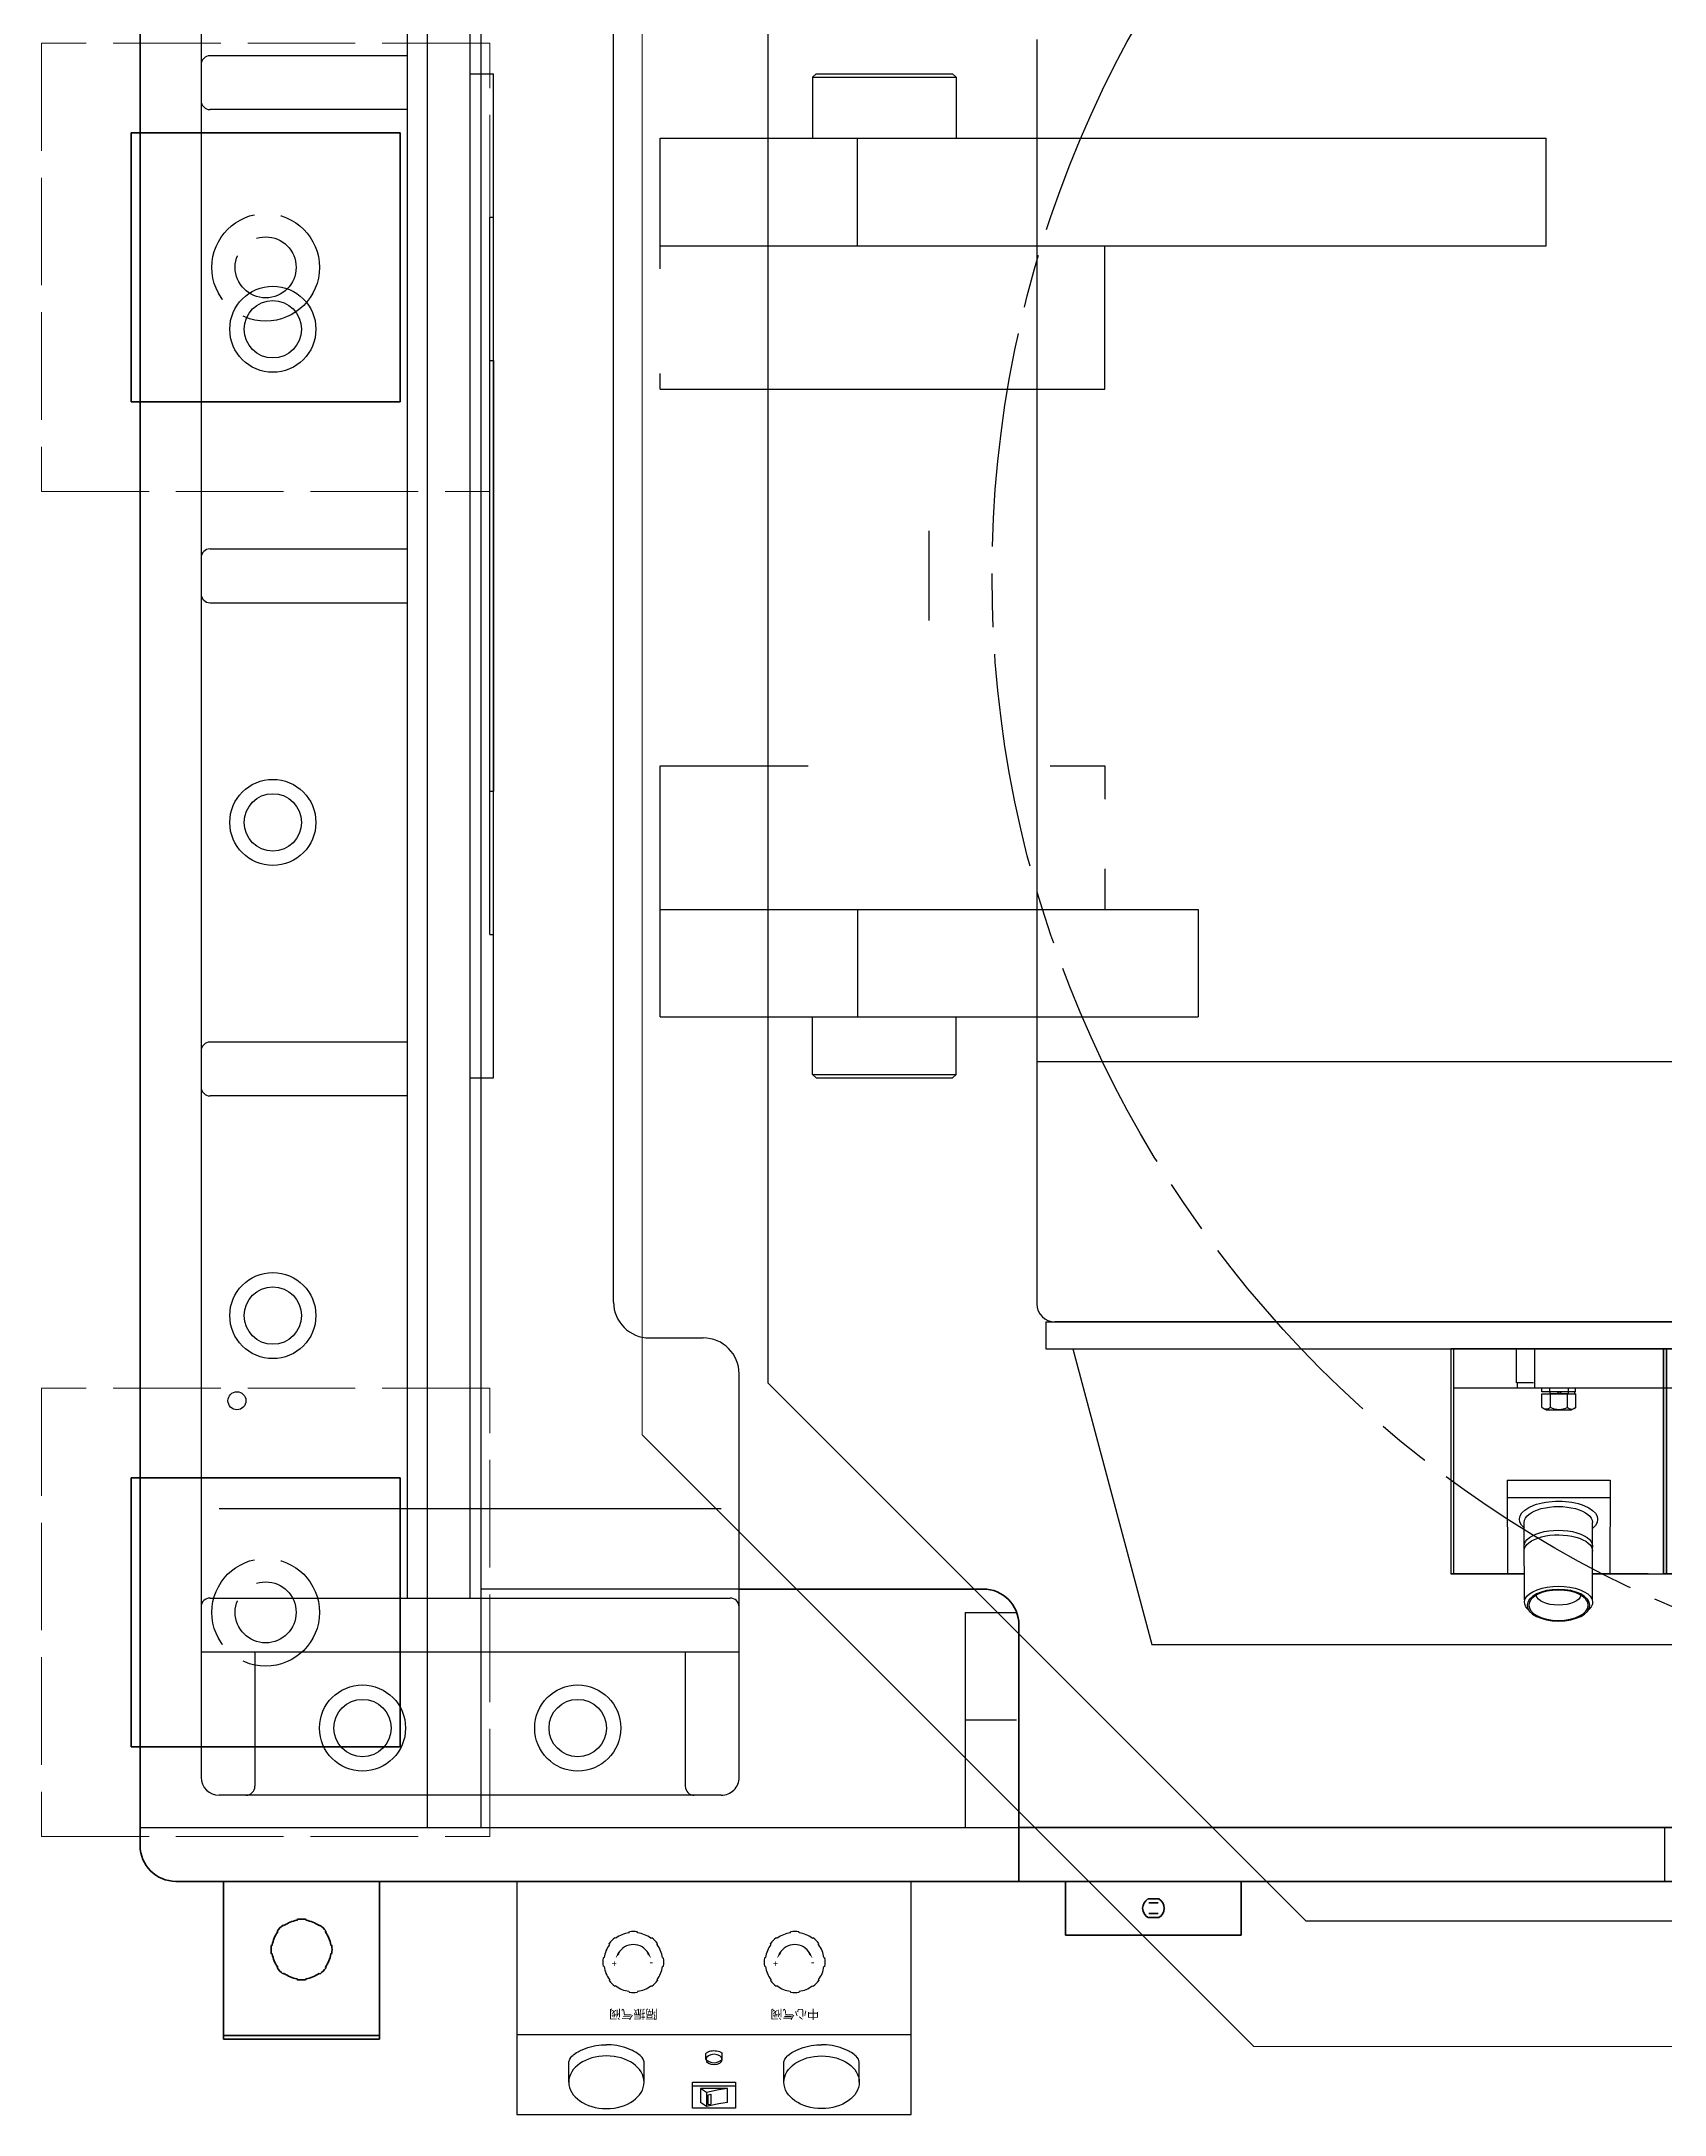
# Model space of a CAD drawing. Header units: centimetres. Extents: x 405464 to 563355, y 50011 to 66875.
# Drawn here: x 509782.8 to 509873.3, y 52820.9 to 52936.5 of the extents above; entities that cross this region are included whole.
import ezdxf

# ---------------------------------------------------------------- set-up
doc = ezdxf.new("R2010")
doc.units = ezdxf.units.CM
for name, pattern in [('AM_ISO02W050', [7.5, 6, -1.5]), ('AM_ISO08W050', [18, 12, -1.5, 3, -1.5]), ('AM_ISO08W050x2', [9, 6, -0.75, 1.5, -0.75]), ('CENTER2', [28.575, 19.05, -3.175, 3.175, -3.175])]:
    doc.linetypes.add(name, pattern=pattern)
doc.layers.get('0').update_dxf_attribs({"lineweight": 9})
for name, color, linetype, lineweight in [('0-KRCN-MİMARİ-220526', 8, 'Continuous', 9), ('1轮廓线', 7, 'Continuous', 35), ('2细实线', 3, 'Continuous', 18), ('3细虚线', 2, 'AM_ISO02W050', 18), ('4中心线', 1, 'AM_ISO08W050', 18), ('TF_Mobilya', 142, 'Continuous', 9), ('中心线', 1, 'CENTER2', 15), ('实体', 7, 'Continuous', 60)]:
    doc.layers.add(name, color=color, linetype=linetype, lineweight=lineweight)
doc.layers.add('消隐层', color=253, linetype='Continuous', lineweight=0, plot=False)
doc.styles.add('工程字', font='gbenor.shx', dxfattribs={"bigfont": 'gbcbig.shx'})

# ---------------------------------------------------------------- blocks, each defined once
blk = doc.blocks.new('水座2')
at = {"layer": '实体', "lineweight": -3}
for p, q in [((24.7, 72), (61.1, 72)), ((24.7, 72), (24.7, 66.2)), ((61.1, 72), (61, 66.2)), ((67.7, 68.9), (61.1, 72)), ((0, 50.2), (18.1, 68.9)), ((0, 40.7), (18.1, 59.4)), ((18.1, 68.9), (18.1, 63.2)), ((18.1, 59.4), (24.7, 62.5)), ((18.1, 59.4), (18.1, 47.3)), ((24.7, 62.5), (61.1, 62.5)), ((24.7, 62.5), (24.7, 50.4)), ((61.1, 62.5), (60.9, 50.7)), ((67.7, 59.4), (61.1, 62.5)), ((67.6, 69), (67.6, 63.3)), ((67.6, 59.5), (67.7, 47.3)), ((67.7, 68.9), (85.8, 50.2)), ((67.7, 59.4), (85.8, 40.7)), ((0, 27.7), (0, 50.2)), ((18.1, 47.3), (24.7, 50.4)), ((67.7, 47.3), (60.9, 50.7)), ((60.9, 50.7), (60.9, 50.7)), ((85.8, 50.2), (85.8, 27.7))]:
    blk.add_line(p, q, dxfattribs=at)
for centre, radius, start, end in [((-48.9, 90.9), 79.9, 307.71, 326.9569), ((41.9, 163.6), 114.5, 261.3493, 279.5481), ((134.7, 90.9), 79.9, 213.0431, 232.29)]:
    blk.add_arc(centre, radius, start, end, dxfattribs=at)
for centre, major_axis, ratio, start_param, end_param in [((42.9, 39.2), (44.9, 0), 0.823183, 0.301861, 2.839732), ((42.9, 32.4), (44.9, 0), 0.823183, 0.301861, 2.839732), ((42.9, 29.7), (44.9, 0), 0.823183, 0.301861, 2.839732), ((42.9, 27.5), (42.9, 0), 0.215503, 3.126424, 3.642635), ((43.8, 14.1), (27.4, 0), 0.473596, -3.141592653589793, 3.141592653589793), ((42.9, 27.5), (42.9, 0), 0.215503, 5.773515, 6.298346)]:
    blk.add_ellipse(centre, major_axis=major_axis, ratio=ratio, start_param=start_param, end_param=end_param, dxfattribs=at)
for centre, major_axis in [((42.8, 25.1), (-37.7, 0)), ((42.8, 19.2), (-30.2, 0))]:
    blk.add_ellipse(centre, major_axis=major_axis, ratio=0.636732, dxfattribs=at)
blk = doc.blocks.new('水座1')
at = {"layer": '实体', "lineweight": -3}
for p, q in [((0, 50.2), (18.1, 68.9)), ((18.1, 68.9), (18.1, 63.2)), ((24.7, 72), (61.1, 72)), ((24.7, 72), (24.7, 66.2)), ((61.1, 72), (61, 66.2)), ((67.7, 68.9), (61.1, 72)), ((67.6, 69), (67.6, 63.3)), ((67.7, 68.9), (85.8, 50.2)), ((0, 40.7), (18.1, 59.4)), ((0, 27.7), (0, 50.2)), ((18.1, 59.4), (24.7, 62.5)), ((18.1, 59.4), (18.1, 47.3)), ((18.1, 47.3), (24.7, 50.4)), ((24.7, 62.5), (61.1, 62.5)), ((24.7, 62.5), (24.7, 50.4)), ((61.1, 62.5), (60.9, 50.7)), ((67.7, 47.3), (60.9, 50.7)), ((60.9, 50.7), (60.9, 50.7)), ((67.7, 59.4), (61.1, 62.5)), ((67.6, 59.5), (67.7, 47.3)), ((67.7, 59.4), (85.8, 40.7)), ((85.8, 50.2), (85.8, 27.7))]:
    blk.add_line(p, q, dxfattribs=at)
for centre, radius, start, end in [((-48.9, 90.9), 79.9, 307.71, 326.9569), ((41.9, 163.6), 114.5, 261.3493, 279.5481), ((134.7, 90.9), 79.9, 213.0431, 232.29)]:
    blk.add_arc(centre, radius, start, end, dxfattribs=at)
for centre, major_axis, ratio, start_param, end_param in [((42.9, 39.2), (44.9, 0), 0.823183, 0.301861, 2.839732), ((42.9, 32.4), (44.9, 0), 0.823183, 0.301861, 2.839732), ((42.9, 29.7), (44.9, 0), 0.823183, 0.301861, 2.839732), ((42.9, 27.5), (42.9, 0), 0.215503, 3.126424, 3.642635), ((43.8, 14.1), (27.4, 0), 0.473596, -3.141592653589793, 3.141592653589793), ((42.9, 27.5), (42.9, 0), 0.215503, 5.773515, 6.298346)]:
    blk.add_ellipse(centre, major_axis=major_axis, ratio=ratio, start_param=start_param, end_param=end_param, dxfattribs=at)
for centre, major_axis in [((42.8, 25.1), (-37.7, 0)), ((42.8, 19.2), (-30.2, 0))]:
    blk.add_ellipse(centre, major_axis=major_axis, ratio=0.636732, dxfattribs=at)
blk = doc.blocks.new('水电板')
at = {"layer": '1轮廓线', "lineweight": -3}
for p, q in [((0, 369.1), (0, -369.1)), ((-22, 332), (-19, 332)), ((-19, 332.5), (0, 332.5)), ((-19, 323), (-19, 332.5)), ((0, 322.5), (-22, 322.5)), ((-22, 214.5), (-19, 214.5)), ((-19, 215), (0, 215)), ((-19, 205.5), (-19, 215)), ((0, 205), (-22, 205)), ((0, -204), (-22, -204)), ((-19, -204.5), (-19, -214)), ((-22, -213.5), (-19, -213.5)), ((-19, -214), (0, -214)), ((0, -322.5), (-22, -322.5)), ((-19, -323), (-19, -332.5)), ((-22, -332), (-19, -332)), ((-19, -332.5), (0, -332.5))]:
    blk.add_line(p, q, dxfattribs=at)
at = {"layer": '实体', "lineweight": -3}
for p, q in [((0, 369.1), (-125.6, 369.1)), ((-125.6, 328.1), (-125.6, 369.1)), ((-125.6, 369.1), (-125.6, 328.1)), ((-125.6, 367.5), (-125.6, 349.1)), ((-125.6, 367.5), (0, 367.5)), ((-22, 249), (-22, 367.5)), ((-73.3, 337.7), (-125.6, 337.6)), ((-82.9, 337.7), (-82.9, 280.5)), ((-73.3, 337.7), (-73.3, 280.4)), ((-140.1, 328.1), (-102.2, 328.2)), ((-110.1, 328.2), (-96.8, 328.2)), ((-32.7, 318.4), (-34, 316)), ((-34, 316), (-34, 301.8)), ((-32.7, 318.4), (-25.2, 318.4)), ((-32.7, 313.6), (-25.2, 313.6)), ((-25.2, 318.4), (-25.2, 299.4)), ((-25.2, 303.8), (-25.2, 314)), ((-24, 314), (-25.2, 314)), ((-24, 299.6), (-24, 318.4)), ((-24, 318.4), (-22, 318.4)), ((-24, 314), (-22, 314)), ((-32.7, 299.4), (-34, 301.8)), ((-32.7, 304.2), (-25.2, 304.2)), ((-24, 308.9), (-25.2, 310.1)), ((-25.2, 308.9), (-24, 307.7)), ((-24, 303.8), (-25.2, 303.8)), ((-22, 303.8), (-24, 303.8)), ((-140.1, 290.1), (-102.1, 290.2)), ((-125.6, 259.1), (-125.6, 290.1)), ((-125.6, 290.1), (-125.6, 249)), ((-110.3, 290.2), (-96.8, 290.2)), ((-32.7, 299.4), (-25.2, 299.4)), ((-24, 300.2), (-25.2, 300.2)), ((-24, 299.6), (-22, 299.6)), ((-73.3, 280.4), (-125.6, 280.5)), ((-125.6, 209.6), (-125.6, 250.6)), ((-125.6, 209.6), (-125.6, 250.6)), ((0, 250.6), (-125.6, 250.6)), ((-125.6, 250.6), (0, 250.6)), ((-125.6, 249), (-125.6, 230.6)), ((-125.6, 249), (0, 249)), ((0, 249), (-125.6, 249)), ((-22, 130.5), (-22, 249)), ((-140.1, 209.5), (-102.2, 209.7)), ((-73.3, 219.2), (-125.6, 219.1)), ((-110.1, 209.7), (-96.8, 209.7)), ((-82.9, 219.1), (-82.9, 161.9)), ((-73.3, 219.2), (-73.3, 161.9)), ((-32.7, 200.9), (-34.1, 198.5)), ((-34.1, 198.5), (-34.1, 184.4)), ((-32.7, 200.9), (-25.2, 200.9)), ((-25.2, 200.9), (-25.2, 182)), ((-25.2, 186.3), (-25.2, 196.6)), ((-24, 196.6), (-25.2, 196.6)), ((-24, 182.1), (-24, 200.9)), ((-24, 200.9), (-22, 200.9)), ((-24, 196.6), (-22, 196.6)), ((-32.7, 196.2), (-25.2, 196.2)), ((-32.7, 186.7), (-25.2, 186.7)), ((-24, 191.4), (-25.2, 192.7)), ((-25.2, 191.4), (-24, 190.2)), ((-24, 186.3), (-25.2, 186.3)), ((-22, 186.3), (-24, 186.3)), ((-32.7, 182), (-34.1, 184.4)), ((-32.7, 182), (-25.2, 182)), ((-24, 182.8), (-25.2, 182.8)), ((-24, 182.1), (-22, 182.1)), ((-140.1, 171.5), (-102.1, 171.7)), ((-125.6, 140.6), (-125.6, 171.6)), ((-125.6, 171.6), (-125.6, 130.5)), ((-125.6, -171.6), (-125.6, 171.6)), ((-73.3, 161.9), (-125.6, 162)), ((-110.3, 171.7), (-96.8, 171.7)), ((-125.6, 132), (0, 132)), ((0, 130.5), (-125.6, 130.5)), ((-34.4, -130.5), (-34.4, 130.5)), ((-125.6, -171.6), (-125.6, -130.5)), ((0, -130.5), (-125.6, -130.5)), ((-125.6, -132), (0, -132)), ((-22, -130.5), (-22, -249)), ((-125.6, -140.6), (-125.6, -171.6)), ((-140.1, -171.5), (-102.1, -171.7)), ((-73.3, -161.9), (-125.6, -162)), ((-110.3, -171.7), (-96.8, -171.7)), ((-82.9, -219.1), (-82.9, -161.9)), ((-73.3, -219.2), (-73.3, -161.9)), ((-32.7, -180.9), (-34, -183.3)), ((-34, -197.5), (-34, -183.3)), ((-32.7, -180.9), (-25.2, -180.9)), ((-25.2, -199.9), (-25.2, -180.9)), ((-24, -181.7), (-25.2, -181.7)), ((-24, -181.1), (-24, -199.9)), ((-24, -181.1), (-22, -181.1)), ((-32.7, -185.7), (-25.2, -185.7)), ((-32.7, -195.1), (-25.2, -195.1)), ((-25.2, -185.3), (-25.2, -195.5)), ((-24, -185.3), (-25.2, -185.3)), ((-25.2, -190.4), (-24, -189.2)), ((-24, -190.4), (-25.2, -191.6)), ((-24, -195.5), (-25.2, -195.5)), ((-22, -185.3), (-24, -185.3)), ((-24, -195.5), (-22, -195.5)), ((-32.7, -199.9), (-34, -197.5)), ((-32.7, -199.9), (-25.2, -199.9)), ((-24, -199.9), (-22, -199.9)), ((-140.1, -209.5), (-102.2, -209.7)), ((-125.6, -209.6), (-125.6, -250.6)), ((-125.6, -250.6), (-125.6, -209.6)), ((-73.3, -219.2), (-125.6, -219.1)), ((-110.1, -209.7), (-96.8, -209.7)), ((-125.6, -249), (-125.6, -230.6)), ((-125.6, -249), (0, -249)), ((-125.6, -290.1), (-125.6, -249)), ((0, -249), (-125.6, -249)), ((0, -250.6), (-125.6, -250.6)), ((-125.6, -250.6), (0, -250.6)), ((-22, -249), (-22, -367.5)), ((-125.6, -259.1), (-125.6, -290.1)), ((-73.3, -280.4), (-125.6, -280.5)), ((-82.9, -337.7), (-82.9, -280.5)), ((-73.3, -337.7), (-73.3, -280.4)), ((-140.1, -290.1), (-102.1, -290.2)), ((-110.3, -290.2), (-96.8, -290.2)), ((-32.7, -299.4), (-34, -301.8)), ((-32.7, -299.4), (-25.2, -299.4)), ((-25.2, -318.4), (-25.2, -299.4)), ((-24, -300.2), (-25.2, -300.2)), ((-24, -299.6), (-24, -318.4)), ((-24, -299.6), (-22, -299.6)), ((-34, -316), (-34, -301.8)), ((-32.7, -304.2), (-25.2, -304.2)), ((-25.2, -303.8), (-25.2, -314)), ((-24, -303.8), (-25.2, -303.8)), ((-25.2, -308.9), (-24, -307.7)), ((-24, -308.9), (-25.2, -310.1)), ((-22, -303.8), (-24, -303.8)), ((-32.7, -318.4), (-34, -316)), ((-32.7, -313.6), (-25.2, -313.6)), ((-32.7, -318.4), (-25.2, -318.4)), ((-24, -314), (-25.2, -314)), ((-24, -314), (-22, -314)), ((-24, -318.4), (-22, -318.4)), ((-140.1, -328.1), (-102.2, -328.2)), ((-125.6, -328.1), (-125.6, -369.1)), ((-125.6, -369.1), (-125.6, -328.1)), ((-110.1, -328.2), (-96.8, -328.2)), ((-73.3, -337.7), (-125.6, -337.6)), ((-125.6, -367.5), (-125.6, -349.1)), ((-125.6, -367.5), (0, -367.5)), ((0, -369.1), (-125.6, -369.1))]:
    blk.add_line(p, q, dxfattribs=at)
for centre, radius, start, end in [((-25.2, 308.9), 8.85, 147.6707, 212.3293), ((-30.5, 316), 3.2, 132.2543, 227.7457), ((-30.7, 301.8), 3.1, 130.2423, 229.7577), ((-30.5, 198.5), 3.2, 132.2567, 227.748), ((-25.2, 191.4), 8.85, 147.673, 212.3317), ((-30.7, 184.3), 3.1, 130.2446, 229.7601), ((-30.7, -183.3), 3.1, 130.2423, 229.7577), ((-25.2, -190.4), 8.85, 147.6707, 212.3293), ((-30.5, -197.5), 3.2, 132.2543, 227.7457), ((-30.7, -301.8), 3.1, 130.2423, 229.7577), ((-25.2, -308.9), 8.85, 147.6707, 212.3293), ((-30.5, -316), 3.2, 132.2543, 227.7457)]:
    blk.add_arc(centre, radius, start, end, dxfattribs=at)
at = {"layer": '实体', "lineweight": -3, "extrusion": (0, 0, -1)}
for centre, major_axis, ratio in [((-143, 309.1), (0, 17.5), 0.504571), ((-143, 309.1), (0, 16.6), 0.509351), ((-143, 190.5), (0, 17.5), 0.504571), ((-143, 190.5), (0, 16.6), 0.509351)]:
    blk.add_ellipse(centre, major_axis=major_axis, ratio=ratio, dxfattribs=at)
for centre, major_axis, ratio, start_param, end_param in [((-141.3, 309.1), (0, 19), 0.464737, 5.811427, 9.896536), ((-112.6, 309.2), (0, 19), 0.464618, 0.002632, 3.163937), ((-110, 309.2), (0, 19), 0.464737, 6.13485, 9.573113), ((-95.1, 309.1), (0, 21.8), 0.464737, -0.508446, 3.666035), ((-96.8, 309.2), (0, 19), 0.464737, 6.279958, 9.424778), ((-137, 309.1), (0, 12.5), 0.4784, 3.209724, 6.215054), ((-141.3, 190.5), (0, 19), 0.464737, 5.811427, 9.896536), ((-112.6, 190.7), (0, 19), 0.464618, 0.002632, 3.163937), ((-110, 190.7), (0, 19), 0.464737, 6.13485, 9.573113), ((-95.1, 190.6), (0, 21.8), 0.464737, -0.508446, 3.666035), ((-96.8, 190.7), (0, 19), 0.464737, 6.279958, 9.424778), ((-137, 190.5), (0, 12.5), 0.4784, 3.209724, 6.215054)]:
    blk.add_ellipse(centre, major_axis=major_axis, ratio=ratio, start_param=start_param, end_param=end_param, dxfattribs=at)
at = {"layer": '实体', "lineweight": -3}
for centre, major_axis, ratio in [((-143, -190.5), (0, -17.5), 0.504571), ((-143, -190.5), (0, -16.6), 0.509351), ((-143, -309.1), (0, -17.5), 0.504571), ((-143, -309.1), (0, -16.6), 0.509351)]:
    blk.add_ellipse(centre, major_axis=major_axis, ratio=ratio, dxfattribs=at)
for centre, major_axis, ratio, start_param, end_param in [((-141.3, -190.5), (0, -19), 0.464737, 5.811427, 9.896536), ((-112.6, -190.7), (0, -19), 0.464618, 0.002632, 3.163937), ((-110, -190.7), (0, -19), 0.464737, 6.13485, 9.573113), ((-95.1, -190.6), (0, -21.8), 0.464737, -0.508446, 3.666035), ((-96.8, -190.7), (0, -19), 0.464737, 6.279958, 9.424778), ((-137, -190.5), (0, -12.5), 0.4784, 3.209724, 6.215054), ((-141.3, -309.1), (0, -19), 0.464737, 5.811427, 9.896536), ((-95.1, -309.1), (0, -21.8), 0.464737, -0.508446, 3.666035), ((-137, -309.1), (0, -12.5), 0.4784, 3.209724, 6.215054), ((-112.6, -309.2), (0, -19), 0.464618, 0.002632, 3.163937), ((-110, -309.2), (0, -19), 0.464737, 6.13485, 9.573113), ((-96.8, -309.2), (0, -19), 0.464737, 6.279958, 9.424778)]:
    blk.add_ellipse(centre, major_axis=major_axis, ratio=ratio, start_param=start_param, end_param=end_param, dxfattribs=at)
at = {"layer": '中心线', "lineweight": -3, "xscale": -1, "rotation": 270.3138010489458}
blk.add_blockref('水座2', (-124.2, 31), dxfattribs=at)
at = {"layer": '中心线', "lineweight": -3, "xscale": 0.5400000000008731, "yscale": 0.5400000000008731, "zscale": 0.5400000000008731, "rotation": 270}
for p in [(-123.4, 23.2), (-78.9, 23.2)]:
    blk.add_blockref('水座1', p, dxfattribs=at)
at = {"layer": '中心线', "lineweight": -3, "rotation": 270}
blk.add_blockref('水座2', (-124, -30.6), dxfattribs=at)
blk = doc.blocks.new('kombine_altyapı')
at = {"color": 8}
for p, q in [((5458, 692.2), (5458, 596.4)), ((5465, 689.3), (5465, 599.3)), ((5465, 599.3), (5495, 569.3)), ((5458, 596.4), (5492.1, 562.3)), ((5495, 569.3), (5585, 569.3)), ((5492.1, 562.3), (5587.9, 562.3))]:
    blk.add_line(p, q, dxfattribs=at)
at = {"layer": '1轮廓线', "color": 8, "lineweight": -3}
for p, q in [((5430, 748.5), (5430, 573.5)), ((5433.4, 711.3), (5433.4, 577.3)), ((5456.4, 603.8), (5456.4, 684.8)), ((5480, 674.2), (5480, 668.7)), ((5467.7, 672.3), (5467.5, 672.1)), ((5467.5, 672.1), (5467.5, 668.7)), ((5467.5, 672.1), (5475.5, 672.1)), ((5467.7, 672.3), (5475.3, 672.3)), ((5475.3, 672.3), (5475.5, 672.1)), ((5475.5, 672.1), (5475.5, 668.7)), ((5459, 668.7), (5508.39, 668.7)), ((5459, 661.41), (5459, 668.7)), ((5470, 662.7), (5470, 668.7)), ((5508.39, 662.7), (5508.39, 668.7)), ((5459, 662.7), (5508.39, 662.7)), ((5459, 654.7), (5459, 655.59)), ((5459, 654.7), (5462.5, 654.7)), ((5459, 633.7), (5467.25, 633.7)), ((5459, 619.7), (5459, 633.7)), ((5480.75, 633.7), (5483.8, 633.7)), ((5483.8, 633.7), (5483.8, 631.84)), ((5483.8, 627.96), (5483.8, 625.7)), ((5459, 625.7), (5489, 625.7)), ((5470, 625.7), (5470, 619.7)), ((5489, 625.7), (5489, 619.7)), ((5459, 619.7), (5489, 619.7)), ((5467.5, 616.5), (5467.5, 619.7)), ((5475.5, 616.5), (5475.5, 619.7)), ((5480, 619.7), (5480, 617.2)), ((5467.7, 616.3), (5467.5, 616.5)), ((5467.5, 616.5), (5475.5, 616.5)), ((5467.7, 616.3), (5475.3, 616.3)), ((5475.3, 616.3), (5475.5, 616.5)), ((5600, 617.2), (5480, 617.2)), ((5480, 617.2), (5480, 603.7)), ((5480.5, 602.7), (5480.5, 601.2)), ((5480.5, 602.7), (5599.5, 602.7)), ((5599, 602.7), (5481, 602.7)), ((5458.4, 601.8), (5461.4, 601.8)), ((5480.5, 601.2), (5599.5, 601.2)), ((5482, 601.2), (5486.42, 584.7)), ((5463.4, 577.3), (5463.4, 599.8)), ((5463.4, 587.8), (5477, 587.8)), ((5479, 585.8), (5479, 571.5)), ((5486.42, 584.7), (5593.58, 584.7)), ((5462.4, 576.3), (5434.4, 576.3)), ((5601, 574.5), (5479, 574.5)), ((5515, 574.5), (5515, 571.5)), ((5648, 571.5), (5432, 571.5)), ((5434.65, 571.5), (5434.65, 562.7)), ((5443.35, 571.5), (5434.65, 571.5)), ((5443.35, 571.5), (5443.35, 562.7)), ((5473, 571.5), (5451, 571.5)), ((5451, 571.5), (5451, 563.1)), ((5473, 563.1), (5473, 571.5)), ((5481.6, 571.5), (5491.4, 571.5)), ((5491.4, 571.5), (5481.6, 571.5)), ((5481.6, 571.5), (5481.6, 568.5)), ((5491.4, 568.5), (5491.4, 571.5)), ((5486.8, 570.52), (5486.2, 570.52)), ((5486.76, 570.3), (5486.24, 570.3)), ((5438.02, 569.03), (5437.96, 569.05)), ((5438.75, 569.33), (5438.78, 569.39)), ((5439.25, 569.33), (5439.22, 569.39)), ((5439.98, 569.03), (5440.04, 569.05)), ((5486.8, 569.48), (5486.2, 569.48)), ((5486.76, 569.7), (5486.24, 569.7)), ((5437.37, 567.95), (5437.31, 567.92)), ((5437.67, 568.68), (5437.65, 568.74)), ((5440.33, 568.68), (5440.35, 568.74)), ((5440.63, 567.95), (5440.69, 567.92)), ((5456.17, 567.98), (5456.15, 568.04)), ((5456.52, 568.33), (5456.46, 568.35)), ((5457.25, 568.63), (5457.28, 568.69)), ((5457.75, 568.63), (5457.72, 568.69)), ((5458.48, 568.33), (5458.54, 568.35)), ((5458.83, 567.98), (5458.85, 568.04)), ((5465.17, 567.98), (5465.15, 568.04)), ((5465.52, 568.33), (5465.46, 568.35)), ((5466.25, 568.63), (5466.28, 568.69)), ((5466.75, 568.63), (5466.72, 568.69)), ((5467.48, 568.33), (5467.54, 568.35)), ((5467.83, 567.98), (5467.85, 568.04)), ((5481.6, 568.5), (5491.4, 568.5)), ((5437.37, 567.45), (5437.31, 567.48)), ((5437.67, 566.72), (5437.65, 566.66)), ((5440.33, 566.72), (5440.35, 566.66)), ((5440.63, 567.45), (5440.69, 567.48)), ((5455.87, 567.25), (5455.81, 567.22)), ((5455.87, 566.75), (5455.81, 566.78)), ((5459.13, 567.25), (5459.19, 567.22)), ((5459.13, 566.75), (5459.19, 566.78)), ((5464.87, 567.25), (5464.81, 567.22)), ((5464.87, 566.75), (5464.81, 566.78)), ((5468.13, 567.25), (5468.19, 567.22)), ((5468.13, 566.75), (5468.19, 566.78)), ((5438.02, 566.37), (5437.96, 566.35)), ((5438.75, 566.07), (5438.78, 566.01)), ((5439.25, 566.07), (5439.22, 566.01)), ((5439.98, 566.37), (5440.04, 566.35)), ((5456.17, 566.02), (5456.15, 565.96)), ((5456.52, 565.67), (5456.46, 565.65)), ((5457.25, 565.37), (5457.28, 565.31)), ((5457.75, 565.37), (5457.72, 565.31)), ((5458.48, 565.67), (5458.54, 565.65)), ((5458.83, 566.02), (5458.85, 565.96)), ((5465.17, 566.02), (5465.15, 565.96)), ((5465.52, 565.67), (5465.46, 565.65)), ((5466.25, 565.37), (5466.28, 565.31)), ((5466.75, 565.37), (5466.72, 565.31)), ((5467.48, 565.67), (5467.54, 565.65)), ((5467.83, 566.02), (5467.85, 565.96)), ((5451, 563.1), (5451, 558.5)), ((5473, 558.5), (5473, 563.1)), ((5443.35, 562.9), (5434.65, 562.9)), ((5443.35, 562.7), (5434.65, 562.7)), ((5473, 562.95), (5451, 562.95)), ((5461.55, 561.57), (5461.55, 561.9)), ((5462.45, 561.57), (5462.45, 561.89)), ((5453.9, 560.3), (5453.9, 561.43)), ((5458.1, 560.3), (5458.1, 561.43)), ((5465.9, 560.3), (5465.9, 561.43)), ((5470.1, 560.3), (5470.1, 561.43)), ((5460.8, 558.85), (5460.8, 560.3)), ((5460.8, 560.3), (5463.2, 560.3)), ((5460.8, 560.1), (5463.2, 560.1)), ((5462.75, 559.95), (5461.25, 559.95)), ((5461.25, 559.95), (5461.25, 559.17)), ((5461.58, 559.72), (5461.25, 559.95)), ((5461.58, 559.72), (5461.58, 558.94)), ((5461.68, 559.6), (5461.83, 559.63)), ((5461.68, 559.06), (5461.68, 559.6)), ((5461.83, 559.63), (5461.83, 559.08)), ((5462.75, 559.17), (5462.75, 559.95)), ((5463.2, 560.3), (5463.2, 558.85)), ((5451, 558.5), (5473, 558.5)), ((5463.2, 558.85), (5460.8, 558.85)), ((5461.58, 558.94), (5461.25, 559.17)), ((5461.68, 559.05), (5461.83, 559.08))]:
    blk.add_line(p, q, dxfattribs=at)
at = {"layer": '1轮廓线', "color": 8}
for p, q in [((5430, 748.5), (5430, 573.5)), ((5444.5, 669), (5429.5, 669)), ((5429.5, 669), (5429.5, 654)), ((5444.5, 654), (5444.5, 669)), ((5429.5, 654), (5444.5, 654)), ((5444.5, 594), (5429.5, 594)), ((5429.5, 594), (5429.5, 579)), ((5444.5, 579), (5444.5, 594)), ((5463.4, 587.8), (5477, 587.8)), ((5479, 585.8), (5479, 571.5)), ((5429.5, 579), (5444.5, 579)), ((5601, 574.5), (5479, 574.5)), ((5648, 571.5), (5432, 571.5)), ((5434.65, 571.5), (5434.65, 562.7)), ((5443.35, 571.5), (5434.65, 571.5)), ((5443.35, 571.5), (5443.35, 562.7)), ((5481.6, 571.5), (5491.4, 571.5)), ((5491.4, 571.5), (5481.6, 571.5)), ((5481.6, 571.5), (5481.6, 568.5)), ((5491.4, 568.5), (5491.4, 571.5)), ((5486.8, 570.52), (5486.2, 570.52)), ((5486.76, 570.3), (5486.24, 570.3)), ((5438.02, 569.03), (5437.96, 569.05)), ((5438.75, 569.33), (5438.78, 569.39)), ((5439.25, 569.33), (5439.22, 569.39)), ((5439.98, 569.03), (5440.04, 569.05)), ((5486.8, 569.48), (5486.2, 569.48)), ((5486.76, 569.7), (5486.24, 569.7)), ((5437.37, 567.95), (5437.31, 567.92)), ((5437.67, 568.68), (5437.65, 568.74)), ((5440.33, 568.68), (5440.35, 568.74)), ((5440.63, 567.95), (5440.69, 567.92)), ((5481.6, 568.5), (5491.4, 568.5)), ((5437.37, 567.45), (5437.31, 567.48)), ((5437.67, 566.72), (5437.65, 566.66)), ((5440.33, 566.72), (5440.35, 566.66)), ((5440.63, 567.45), (5440.69, 567.48)), ((5438.02, 566.37), (5437.96, 566.35)), ((5438.75, 566.07), (5438.78, 566.01)), ((5439.25, 566.07), (5439.22, 566.01)), ((5439.98, 566.37), (5440.04, 566.35)), ((5443.35, 562.9), (5434.65, 562.9)), ((5443.35, 562.7), (5434.65, 562.7))]:
    blk.add_line(p, q, dxfattribs=at)
at = {"layer": '1轮廓线', "color": 8, "lineweight": -3}
blk.add_lwpolyline([(5495, 569.3), (5585, 569.3), (5615, 599.3), (5615, 689.3), (5585, 719.3), (5495, 719.3), (5465, 689.3), (5465, 599.3)], close=True, dxfattribs=at)
for centre, radius, start, end in [((5458.4, 603.8), 2, 180, 270), ((5481, 603.7), 1, 180, 270), ((5461.4, 599.8), 2, 0, 90), ((5477, 585.8), 2, 0, 90), ((5434.4, 577.3), 1, 180, 270), ((5462.4, 577.3), 1, 270, 0), ((5432, 573.5), 2, 180, 270), ((5486.5, 570), 0.6, 120.4242, 239.5758), ((5486.5, 570), 0.6, 300.4242, 59.5758), ((5439, 567.7), 1.7, 127.5644, 142.4356), ((5439, 567.7), 1.65, 98.7147, 126.2853), ((5439, 567.7), 1.7, 82.5644, 97.4356), ((5439, 567.7), 1.65, 53.7147, 81.2853), ((5439, 567.7), 1.7, 37.5644, 52.4356), ((5439, 567.7), 1.7, 172.5644, 187.4356), ((5439, 567.7), 1.65, 143.7147, 171.2853), ((5439, 567.7), 1.65, 8.7147, 36.2853), ((5439, 567.7), 1.7, 352.5644, 7.4356), ((5457.5, 567), 1.65, 143.7147, 171.2853), ((5457.5, 567), 1.7, 127.5644, 142.4356), ((5457.5, 567), 1.65, 98.7147, 126.2853), ((5457.5, 567), 0.972, 30, 150), ((5457.5, 567), 1.7, 82.5644, 97.4356), ((5457.5, 567), 1.65, 53.7147, 81.2853), ((5457.5, 567), 1.7, 37.5644, 52.4356), ((5457.5, 567), 1.65, 8.7147, 36.2853), ((5466.5, 567), 1.65, 143.7147, 171.2853), ((5466.5, 567), 1.7, 127.5644, 142.4356), ((5466.5, 567), 1.65, 98.7147, 126.2853), ((5466.5, 567), 0.972, 30, 150), ((5466.5, 567), 1.7, 82.5644, 97.4356), ((5466.5, 567), 1.65, 53.7147, 81.2853), ((5466.5, 567), 1.7, 37.5644, 52.4356), ((5466.5, 567), 1.65, 8.7147, 36.2853), ((5439, 567.7), 1.65, 188.7147, 216.2853), ((5439, 567.7), 1.7, 217.5644, 232.4356), ((5439, 567.7), 1.7, 307.5644, 322.4356), ((5439, 567.7), 1.65, 323.7147, 351.2853), ((5457.5, 567), 1.7, 172.5644, 187.4356), ((5457.5, 567), 1.65, 188.7147, 216.2853), ((5457.5, 567), 1.65, 323.7147, 351.2853), ((5457.5, 567), 1.7, 352.5644, 7.4356), ((5466.5, 567), 1.7, 172.5644, 187.4356), ((5466.5, 567), 1.65, 188.7147, 216.2853), ((5466.5, 567), 1.65, 323.7147, 351.2853), ((5466.5, 567), 1.7, 352.5644, 7.4356), ((5439, 567.7), 1.65, 233.7147, 261.2853), ((5439, 567.7), 1.7, 262.5644, 277.4356), ((5439, 567.7), 1.65, 278.7147, 306.2853), ((5457.5, 567), 1.7, 217.5644, 232.4356), ((5457.5, 567), 1.65, 233.7147, 261.2853), ((5457.5, 567), 1.7, 262.5644, 277.4356), ((5457.5, 567), 1.65, 278.7147, 306.2853), ((5457.5, 567), 1.7, 307.5644, 322.4356), ((5466.5, 567), 1.7, 217.5644, 232.4356), ((5466.5, 567), 1.65, 233.7147, 261.2853), ((5466.5, 567), 1.7, 262.5644, 277.4356), ((5466.5, 567), 1.65, 278.7147, 306.2853), ((5466.5, 567), 1.7, 307.5644, 322.4356), ((5461.99, 562.05), 0.66, 228.1162, 313.498)]:
    blk.add_arc(centre, radius, start, end, dxfattribs=at)
at = {"layer": '1轮廓线', "color": 8}
for centre, radius, start, end in [((5477, 585.8), 2, 0, 90), ((5432, 573.5), 2, 180, 270), ((5486.5, 570), 0.6, 120.4242, 239.5758), ((5486.5, 570), 0.6, 300.4242, 59.5758), ((5439, 567.7), 1.7, 127.5644, 142.4356), ((5439, 567.7), 1.65, 98.7147, 126.2853), ((5439, 567.7), 1.7, 82.5644, 97.4356), ((5439, 567.7), 1.65, 53.7147, 81.2853), ((5439, 567.7), 1.7, 37.5644, 52.4356), ((5439, 567.7), 1.7, 172.5644, 187.4356), ((5439, 567.7), 1.65, 143.7147, 171.2853), ((5439, 567.7), 1.65, 8.7147, 36.2853), ((5439, 567.7), 1.7, 352.5644, 7.4356), ((5439, 567.7), 1.65, 188.7147, 216.2853), ((5439, 567.7), 1.7, 217.5644, 232.4356), ((5439, 567.7), 1.7, 307.5644, 322.4356), ((5439, 567.7), 1.65, 323.7147, 351.2853), ((5439, 567.7), 1.65, 233.7147, 261.2853), ((5439, 567.7), 1.7, 262.5644, 277.4356), ((5439, 567.7), 1.65, 278.7147, 306.2853)]:
    blk.add_arc(centre, radius, start, end, dxfattribs=at)
at = {"layer": '1轮廓线', "color": 8, "lineweight": -3, "extrusion": (0, 0, -1)}
for centre, major_axis, ratio in [((5462, 561.57), (0.447, 0), 0.640292), ((5456, 560.3), (-2.1, 0), 0.699552)]:
    blk.add_ellipse(centre, major_axis=major_axis, ratio=ratio, dxfattribs=at)
at = {"layer": '1轮廓线', "color": 8, "lineweight": -3}
blk.add_ellipse((5468, 560.3), major_axis=(2.1, 0), ratio=0.699552, dxfattribs=at)
for points, knots in [([(5453.9, 561.43), (5453.96, 561.68), (5454.07, 561.74), (5454.2, 561.87), (5454.31, 561.94), (5454.42, 562)], [0.6385959, 0.6385959, 0.6385959, 0.6385959, 0.7463815, 0.7463815, 0.908293, 0.908293, 0.908293, 0.908293]), ([(5454.42, 562), (5454.46, 562.02), (5454.51, 562.05), (5454.91, 562.24), (5455.31, 562.35), (5455.82, 562.39), (5455.91, 562.39), (5456, 562.39)], [0.908293, 0.908293, 0.908293, 0.908293, 0.970107, 0.970107, 1.4611792, 1.4611792, 1.5707987, 1.5707987, 1.5707987, 1.5707987]), ([(5457.58, 562), (5457.54, 562.02), (5457.49, 562.05), (5457.09, 562.24), (5456.69, 562.35), (5456.18, 562.39), (5456.09, 562.39), (5456, 562.39)], [0.908293, 0.908293, 0.908293, 0.908293, 0.970107, 0.970107, 1.4611792, 1.4611792, 1.5707987, 1.5707987, 1.5707987, 1.5707987]), ([(5458.1, 561.43), (5458.04, 561.68), (5457.93, 561.74), (5457.8, 561.87), (5457.69, 561.94), (5457.58, 562)], [0.6385959, 0.6385959, 0.6385959, 0.6385959, 0.7463815, 0.7463815, 0.908293, 0.908293, 0.908293, 0.908293]), ([(5461.55, 561.9), (5461.59, 561.95), (5461.63, 561.98), (5461.77, 562.04), (5461.87, 562.06), (5462.09, 562.06), (5462.2, 562.04), (5462.35, 561.99), (5462.4, 561.96), (5462.45, 561.89)], [3.876811, 3.876811, 3.876811, 3.876811, 4.119171, 4.119171, 4.680618, 4.680618, 5.242065, 5.242065, 5.547946, 5.547946, 5.547946, 5.547946]), ([(5465.9, 561.43), (5465.96, 561.68), (5466.07, 561.74), (5466.2, 561.87), (5466.31, 561.94), (5466.42, 562)], [0.6385959, 0.6385959, 0.6385959, 0.6385959, 0.7463815, 0.7463815, 0.908293, 0.908293, 0.908293, 0.908293]), ([(5466.42, 562), (5466.46, 562.02), (5466.51, 562.05), (5466.91, 562.24), (5467.31, 562.35), (5467.82, 562.39), (5467.91, 562.39), (5468, 562.39)], [0.908293, 0.908293, 0.908293, 0.908293, 0.970107, 0.970107, 1.4611792, 1.4611792, 1.5707987, 1.5707987, 1.5707987, 1.5707987]), ([(5469.58, 562), (5469.54, 562.02), (5469.49, 562.05), (5469.09, 562.24), (5468.69, 562.35), (5468.18, 562.39), (5468.09, 562.39), (5468, 562.39)], [0.908293, 0.908293, 0.908293, 0.908293, 0.970107, 0.970107, 1.4611792, 1.4611792, 1.5707987, 1.5707987, 1.5707987, 1.5707987]), ([(5470.1, 561.43), (5470.04, 561.68), (5469.93, 561.74), (5469.8, 561.87), (5469.69, 561.94), (5469.58, 562)], [0.6385959, 0.6385959, 0.6385959, 0.6385959, 0.7463815, 0.7463815, 0.908293, 0.908293, 0.908293, 0.908293])]:
    blk.add_open_spline(points, degree=3, knots=knots, dxfattribs=at)
for points in [[(5462.75, 559.95), (5462.26, 559.88), (5461.58, 559.72)], [(5462.75, 559.17), (5462.26, 559.1), (5461.58, 558.94)]]:
    blk.add_spline(points, degree=3, dxfattribs=at)
for points in [[(5456.63, 567.52), (5456.51, 567.21), (5456.73, 567.46)], [(5458.37, 567.52), (5458.49, 567.21), (5458.27, 567.46)], [(5465.63, 567.52), (5465.51, 567.21), (5465.73, 567.46)], [(5467.37, 567.52), (5467.49, 567.21), (5467.27, 567.46)]]:
    blk.add_solid(points, dxfattribs=at)
at = {"layer": '2细实线', "color": 8, "lineweight": -3}
blk.add_line((5434.4, 592.3), (5462.4, 592.3), dxfattribs=at)
at = {"layer": '3细虚线', "color": 8}
for p, q in [((5449.5, 674), (5424.5, 674)), ((5424.5, 674), (5424.5, 649)), ((5449.5, 649), (5449.5, 674)), ((5424.5, 649), (5449.5, 649)), ((5449.5, 599), (5424.5, 599)), ((5424.5, 599), (5424.5, 574)), ((5449.5, 574), (5449.5, 599)), ((5424.5, 574), (5449.5, 574))]:
    blk.add_line(p, q, dxfattribs=at)
at = {"layer": '3细虚线', "color": 8, "lineweight": -3}
for centre, radius in [((5437, 661.5), 3), ((5437, 661.5), 1.7), ((5437, 586.5), 3), ((5437, 586.5), 1.7)]:
    blk.add_circle(centre, radius, dxfattribs=at)
at = {"layer": '3细虚线', "color": 8}
for centre, radius in [((5437, 661.5), 3), ((5437, 661.5), 1.7), ((5437, 586.5), 3), ((5437, 586.5), 1.7)]:
    blk.add_circle(centre, radius, dxfattribs=at)
at = {"layer": '4中心线', "color": 8, "lineweight": -3}
blk.add_circle((5540, 644.3), 62.5, dxfattribs=at)
at = {"layer": '消隐层', "color": 8, "lineweight": -3}
for p, q in [((5446, 746.5), (5446, 574.5)), ((5449, 746.5), (5449, 574.5)), ((5444.9, 587.3), (5444.9, 701.3)), ((5448.4, 587.3), (5448.4, 701.3)), ((5444.9, 673.3), (5433.9, 673.3)), ((5448.4, 672.3), (5449.7, 672.3)), ((5449.7, 616.3), (5449.7, 672.3)), ((5444.9, 670.3), (5433.9, 670.3)), ((5480, 668.7), (5480, 619.7)), ((5449.5, 624.3), (5449.5, 664.3)), ((5449.5, 664.3), (5449.7, 664.3)), ((5483.8, 655.2), (5483.8, 662.7)), ((5449.5, 656.3), (5449.7, 656.3)), ((5449.5, 632.3), (5449.5, 656.3)), ((5449.7, 656.3), (5449.7, 632.3)), ((5462.5, 654.7), (5483.8, 654.7)), ((5483.8, 654.7), (5483.8, 655.2)), ((5433.9, 645.8), (5444.9, 645.8)), ((5433.9, 642.8), (5444.9, 642.8)), ((5449.5, 632.3), (5449.7, 632.3)), ((5449.5, 624.3), (5449.7, 624.3)), ((5444.9, 618.3), (5433.9, 618.3)), ((5448.4, 616.3), (5449.7, 616.3)), ((5444.9, 615.3), (5433.9, 615.3)), ((5433.9, 587.3), (5462.9, 587.3)), ((5463.4, 587.8), (5449, 587.8)), ((5476, 586.5), (5476, 574.5)), ((5476, 586.5), (5478.87, 586.5)), ((5433.4, 584.3), (5463.4, 584.3)), ((5436.4, 584.3), (5436.4, 576.8)), ((5460.4, 584.3), (5460.4, 576.8)), ((5476, 580.5), (5478.87, 580.5)), ((5430, 574.5), (5650, 574.5))]:
    blk.add_line(p, q, dxfattribs=at)
at = {"layer": '消隐层', "color": 8, "linetype": 'AM_ISO08W050x2', "lineweight": -3}
blk.add_line((5474, 641.8), (5474, 646.8), dxfattribs=at)
at = {"layer": '消隐层', "color": 8, "lineweight": -3}
for centre, radius in [((5437.4, 658.05), 2.4), ((5437.4, 658.05), 1.6), ((5437.4, 630.55), 2.4), ((5437.4, 630.55), 1.6), ((5437.4, 603.05), 2.4), ((5437.4, 603.05), 1.6), ((5435.4, 598.3), 0.5), ((5442.4, 580.05), 2.4), ((5442.4, 580.05), 1.6), ((5454.4, 580.05), 2.4), ((5454.4, 580.05), 1.6)]:
    blk.add_circle(centre, radius, dxfattribs=at)
for centre, start, end in [((5433.9, 672.8), 90, 180), ((5433.9, 670.8), 180, 270), ((5433.9, 645.3), 90, 180), ((5433.9, 643.3), 180, 270), ((5433.9, 617.8), 90, 180), ((5433.9, 615.8), 180, 270), ((5433.9, 586.8), 90, 180), ((5462.9, 586.8), 0, 90), ((5435.9, 576.8), 270, 0), ((5460.9, 576.8), 180, 270)]:
    blk.add_arc(centre, 0.5, start, end, dxfattribs=at)
at = {"layer": '1轮廓线', "color": 8, "lineweight": -3, "xscale": -0.1000000000000001, "yscale": 0.1000000000000001, "zscale": 0.1000000000000001, "rotation": 270}
blk.add_blockref('水电板', (5540, 601.2), dxfattribs=at)
at = {"layer": '1轮廓线', "color": 8, "lineweight": -3, "rotation": 180, "style": '工程字'}
for s, insert, char_height, width, attachment_point in [('{\\fSimHei|b0|i0|c134|p2;+}', (5456.57, 567.11), 0.4, 0.2488, 7), ('{\\fSimHei|b0|i0|c134|p2;-}', (5458.64, 567.11), 0.4, 0.2488, 7), ('{\\fSimHei|b0|i0|c134|p2;+}', (5465.57, 567.11), 0.4, 0.2488, 7), ('{\\fSimHei|b0|i0|c134|p2;-}', (5467.64, 567.11), 0.4, 0.2488, 7), ('{\\fKaiTi_GB2312|b0|i0|c134|p49;隔振气阀}', (5457.5, 564.12), 0.5, 3.0713, 5), ('{\\fKaiTi_GB2312|b0|i0|c134|p49;中心气阀}', (5466.5, 564.12), 0.5, 3.0713, 5)]:
    blk.add_mtext(s, dxfattribs=dict(at, insert=insert, char_height=char_height, width=width, attachment_point=attachment_point))
blk = doc.blocks.new('A$C9e52caec')
at = {"layer": 'TF_Mobilya', "color": 8}
blk.add_blockref('kombine_altyapı', (0, 0), dxfattribs=at)

msp = doc.modelspace()

# ---------------------------------------------------------------- block references
at = {"layer": '0-KRCN-MİMARİ-220526', "rotation": 359.999999999997}
msp.add_blockref('A$C9e52caec', (504358.27, 52262.37, 74), dxfattribs=at)

doc.saveas('drawing.dxf')
